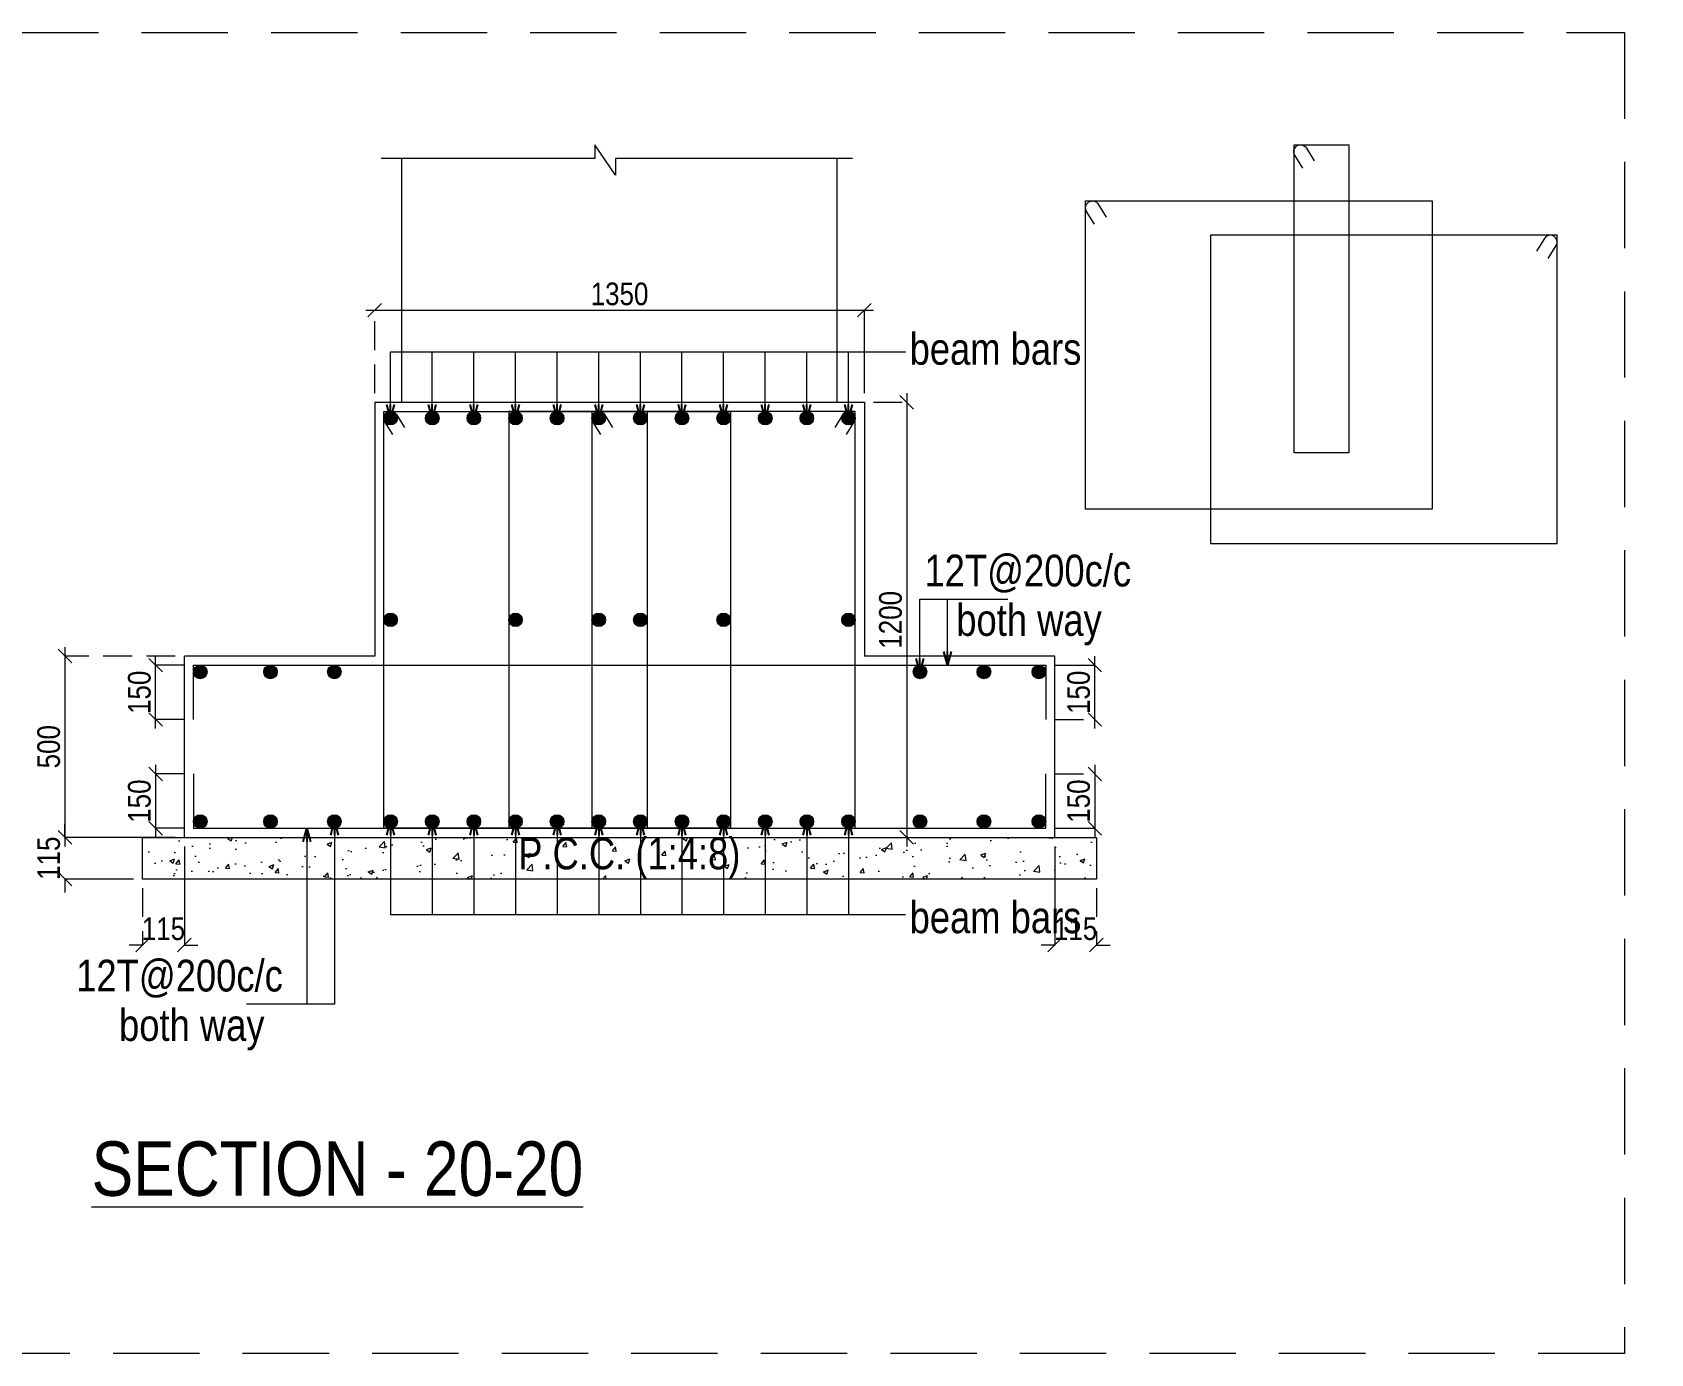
# Model space of a CAD drawing. Header units: millimetres. Extents: x 1112055 to 3390982, y -148532 to 766891.
# Drawn here: x 2367891 to 2385739, y 228514 to 243092 of the extents above; entities that cross this region are included whole.
import ezdxf

# ---------------------------------------------------------------- set-up
doc = ezdxf.new("R2010")
doc.units = ezdxf.units.MM
doc.header["$PDMODE"] = 35
doc.header["$PDSIZE"] = -25
doc.linetypes.add('Hidden', pattern=[9.524999999999999, 6.35, -3.175])
for name, color, linetype, lineweight in [('B FOOTING', 49, 'Continuous', 20), ('B HATCH', 250, 'Continuous', 0), ('B P.C.C', 251, 'Continuous', 0), ('B STEEL', 34, 'Continuous', 15), ('B STEEL TEXT', 7, 'Continuous', 15), ('B TITLE BLOCK', 250, 'Continuous', 0), ('B-COL NO', 7, 'Continuous', 5), ('B-ST DIM', 250, 'Continuous', 18)]:
    doc.layers.add(name, color=color, linetype=linetype, lineweight=lineweight)
doc.styles.add('ARIAL', font='arial.ttf')
doc.styles.add('Q1', font='g13f12d.shx', dxfattribs={"width": 0.8})
doc.styles.add('SWINC', font='swissc.ttf')
doc.dimstyles.new('BH-STD', dxfattribs={"dimscale": 0, "dimtxt": 230, "dimasz": 125, "dimexe": 0, "dimexo": 100, "dimgap": 50, "dimtad": 1, "dimdec": 0, "dimzin": 1, "dimdsep": 46, "dimtxsty": 'Q1', "dimblk": 'ARCHTICK', "dimcen": 1, "dimdle": 100, "dimclrd": 250, "dimclre": 250, "dimclrt": 256, "dimadec": 0, "dimazin": 0, "dimtfac": 1, "dimtdec": 0, "dimtix": 1, "dimtofl": 0, "dimtmove": 0, "dimatfit": 2, "dimfxl": 1, "dimtolj": 1, "dimtzin": 0, "dimlwd": 9, "dimlwe": 9, "dimarcsym": 0})
doc.dimstyles.new('DIM 1', dxfattribs={"dimscale": 0, "dimtxt": 230, "dimasz": 150, "dimexe": 0.18, "dimexo": 0.0625, "dimgap": 0.5, "dimtad": 1, "dimdec": 0, "dimzin": 0, "dimdsep": 46, "dimtxsty": 'ARIAL', "dimblk": 'OBLIQUE', "dimcen": 6, "dimse1": 1, "dimse2": 1, "dimclrd": 256, "dimclrt": 256, "dimadec": 0, "dimazin": 2, "dimtfac": 0.75, "dimtdec": 0, "dimtix": 1, "dimtofl": 0, "dimtmove": 1, "dimatfit": 3, "dimldrblk": 'OPEN30', "dimfxl": 0.18, "dimfrac": 1, "dimtolj": 1, "dimtzin": 0, "dimlwd": -1, "dimarcsym": 0})

# ---------------------------------------------------------------- blocks, each defined once
blk = doc.blocks.new('_Oblique')
at = {"color": 0, "linetype": 'ByBlock', "lineweight": -2}
blk.add_line((-0.5, -0.5), (0.5, 0.5), dxfattribs=at)
blk = doc.blocks.new('*D1462')
at = {"layer": 'B-ST DIM', "color": 7, "lineweight": 9, "ltscale": 50, "transparency": 16777216}
for p, q in [((2371567.368516371, 240026.745371641), (2377167.368516371, 240026.745371641)), ((2377067.368516371, 239110.2582691306), (2377067.368516371, 240026.745371641))]:
    blk.add_line(p, q, dxfattribs=at)
at = {"layer": 'B-ST DIM', "color": 7, "linetype": 'Hidden', "lineweight": 9, "ltscale": 50, "transparency": 16777216}
blk.add_line((2371667.368516371, 239110.2582691305), (2371667.368516371, 240026.745371641), dxfattribs=at)
at = {"layer": 'Defpoints', "color": 0, "ltscale": 50, "transparency": 16777216}
for p in [(2377067.368516371, 240026.745371641), (2371667.368516371, 239010.2582691305), (2377067.368516371, 239010.2582691306)]:
    blk.add_point(p, dxfattribs=at)
at = {"layer": 'B-ST DIM', "color": 7, "lineweight": 9, "ltscale": 50, "transparency": 16777216, "xscale": 150, "yscale": 150, "zscale": 150, "rotation": 180}
blk.add_blockref('_Oblique', (2371667.368516371, 240026.745371641), dxfattribs=at)
at = {"layer": 'B-ST DIM', "color": 7, "lineweight": 9, "ltscale": 50, "transparency": 16777216, "xscale": 150, "yscale": 150, "zscale": 150}
blk.add_blockref('_Oblique', (2377067.368516371, 240026.745371641), dxfattribs=at)
at = {"layer": 'B-ST DIM', "color": 7, "ltscale": 50, "transparency": 16777216, "insert": (2374367.368516371, 240205.0732937189), "char_height": 250, "attachment_point": 5, "style": 'SWINC'}
blk.add_mtext('\\A1;1350', dxfattribs=at)
blk = doc.blocks.new('_Open30')
at = {"color": 0, "linetype": 'ByBlock', "lineweight": -2}
for p, q in [((-1, 0.26794919), (0, 0)), ((0, 0), (-1, -0.26794919)), ((0, 0), (-1, 0))]:
    blk.add_line(p, q, dxfattribs=at)
blk = doc.blocks.new('*D1463')
at = {"layer": 'B-ST DIM', "color": 7, "lineweight": 9, "ltscale": 50, "transparency": 16777216}
for p, q in [((2369250.589950891, 235010.2582691307), (2369250.589950891, 234210.2582691307)), ((2369567.368516372, 234310.2582691307), (2369250.589950891, 234310.2582691307))]:
    blk.add_line(p, q, dxfattribs=at)
at = {"layer": 'B-ST DIM', "color": 7, "linetype": 'Hidden', "lineweight": 9, "ltscale": 50, "transparency": 16777216}
blk.add_line((2369567.368516372, 234910.2582691307), (2369250.589950891, 234910.2582691307), dxfattribs=at)
at = {"layer": 'Defpoints', "color": 0, "ltscale": 50, "transparency": 16777216}
for p in [(2369667.368516372, 234910.2582691307), (2369250.589950891, 234310.2582691307), (2369667.368516372, 234310.2582691307)]:
    blk.add_point(p, dxfattribs=at)
at = {"layer": 'B-ST DIM', "color": 7, "lineweight": 9, "ltscale": 50, "transparency": 16777216, "xscale": 150, "yscale": 150, "zscale": 150}
for p, rotation in [((2369250.589950891, 234910.2582691307), 90), ((2369250.589950891, 234310.2582691307), 270)]:
    blk.add_blockref('_Oblique', p, dxfattribs=dict(at, rotation=rotation))
at = {"layer": 'B-ST DIM', "color": 7, "ltscale": 50, "transparency": 16777216, "insert": (2369072.262028813, 234610.25826913), "char_height": 250, "attachment_point": 5, "rotation": 90, "style": 'SWINC'}
blk.add_mtext('\\A1;150', dxfattribs=at)
blk = doc.blocks.new('*D1456')
at = {"layer": 'B-ST DIM', "color": 7, "lineweight": 9, "ltscale": 50, "transparency": 16777216}
for p, q in [((2369567.368516371, 234110.2582691306), (2369567.368516371, 233022.3151850627)), ((2369107.368516371, 233022.3151850627), (2368957.368516371, 233022.3151850627)), ((2369567.368516371, 233022.3151850627), (2369717.368516371, 233022.3151850627))]:
    blk.add_line(p, q, dxfattribs=at)
at = {"layer": 'B-ST DIM', "color": 7, "linetype": 'Hidden', "lineweight": 9, "ltscale": 50, "transparency": 16777216}
blk.add_line((2369107.368516371, 233650.2582691306), (2369107.368516371, 233022.3151850627), dxfattribs=at)
at = {"layer": 'Defpoints', "color": 0, "ltscale": 50, "transparency": 16777216}
for p in [(2369567.368516371, 234210.2582691306), (2369107.368516371, 233750.2582691306), (2369567.368516371, 233022.3151850627)]:
    blk.add_point(p, dxfattribs=at)
at = {"layer": 'B-ST DIM', "color": 7, "lineweight": 9, "ltscale": 50, "transparency": 16777216, "xscale": 150, "yscale": 150, "zscale": 150}
blk.add_blockref('_Oblique', (2369107.368516371, 233022.3151850627), dxfattribs=at)
at = {"layer": 'B-ST DIM', "color": 7, "lineweight": 9, "ltscale": 50, "transparency": 16777216, "xscale": 150, "yscale": 150, "zscale": 150, "rotation": 180}
blk.add_blockref('_Oblique', (2369567.368516371, 233022.3151850627), dxfattribs=at)
at = {"layer": 'B-ST DIM', "color": 7, "ltscale": 50, "transparency": 16777216, "insert": (2369337.368516371, 233200.6431071406), "char_height": 250, "attachment_point": 5, "style": 'SWINC'}
blk.add_mtext('\\A1;115', dxfattribs=at)
blk = doc.blocks.new('*D1457')
at = {"layer": 'B-ST DIM', "color": 7, "lineweight": 9, "ltscale": 50, "transparency": 16777216}
for p, q in [((2368250.259241476, 234210.2582691307), (2368250.259241476, 234360.2582691307)), ((2369007.368516372, 233750.2582691307), (2368250.259241476, 233750.2582691307)), ((2368250.259241476, 233750.2582691307), (2368250.259241476, 233600.2582691307))]:
    blk.add_line(p, q, dxfattribs=at)
at = {"layer": 'B-ST DIM', "color": 7, "linetype": 'Hidden', "lineweight": 9, "ltscale": 50, "transparency": 16777216}
blk.add_line((2369007.368516372, 234210.2582691307), (2368250.259241476, 234210.2582691307), dxfattribs=at)
at = {"layer": 'Defpoints', "color": 0, "ltscale": 50, "transparency": 16777216}
for p in [(2369107.368516372, 234210.2582691307), (2368250.259241476, 233750.2582691307), (2369107.368516372, 233750.2582691307)]:
    blk.add_point(p, dxfattribs=at)
at = {"layer": 'B-ST DIM', "color": 7, "lineweight": 9, "ltscale": 50, "transparency": 16777216, "xscale": 150, "yscale": 150, "zscale": 150}
for p, rotation in [((2368250.259241476, 234210.2582691307), 270), ((2368250.259241476, 233750.2582691307), 90)]:
    blk.add_blockref('_Oblique', p, dxfattribs=dict(at, rotation=rotation))
at = {"layer": 'B-ST DIM', "color": 7, "ltscale": 50, "transparency": 16777216, "insert": (2368071.931319397, 233980.25826913), "char_height": 250, "attachment_point": 5, "rotation": 90, "style": 'SWINC'}
blk.add_mtext('\\A1;115', dxfattribs=at)
blk = doc.blocks.new('*D1458')
at = {"layer": 'B-ST DIM', "color": 7, "lineweight": 9, "ltscale": 50, "transparency": 16777216}
for p, q in [((2368250.259241479, 236310.2582691307), (2368250.259241479, 234110.2582691307)), ((2369467.368516372, 234210.2582691307), (2368250.259241479, 234210.2582691307))]:
    blk.add_line(p, q, dxfattribs=at)
at = {"layer": 'B-ST DIM', "color": 7, "linetype": 'Hidden', "lineweight": 9, "ltscale": 50, "transparency": 16777216}
blk.add_line((2369467.368516372, 236210.2582691307), (2368250.259241479, 236210.2582691307), dxfattribs=at)
at = {"layer": 'Defpoints', "color": 0, "ltscale": 50, "transparency": 16777216}
for p in [(2369567.368516372, 236210.2582691307), (2368250.259241479, 234210.2582691307), (2369567.368516372, 234210.2582691307)]:
    blk.add_point(p, dxfattribs=at)
at = {"layer": 'B-ST DIM', "color": 7, "lineweight": 9, "ltscale": 50, "transparency": 16777216, "xscale": 150, "yscale": 150, "zscale": 150}
for p, rotation in [((2368250.259241479, 236210.2582691307), 90), ((2368250.259241479, 234210.2582691307), 270)]:
    blk.add_blockref('_Oblique', p, dxfattribs=dict(at, rotation=rotation))
at = {"layer": 'B-ST DIM', "color": 7, "ltscale": 50, "transparency": 16777216, "insert": (2368072.093657063, 235210.25826913), "char_height": 250, "attachment_point": 5, "rotation": 90, "style": 'SWINC'}
blk.add_mtext('\\A1;500', dxfattribs=at)
blk = doc.blocks.new('*D1464')
at = {"layer": 'B-ST DIM', "color": 7, "lineweight": 9, "ltscale": 50, "transparency": 16777216}
for p, q in [((2369250.589950892, 235410.2582691307), (2369250.589950892, 236210.2582691307)), ((2369567.368516372, 236110.2582691307), (2369250.589950892, 236110.2582691307))]:
    blk.add_line(p, q, dxfattribs=at)
at = {"layer": 'B-ST DIM', "color": 7, "linetype": 'Hidden', "lineweight": 9, "ltscale": 50, "transparency": 16777216}
blk.add_line((2369567.368516372, 235510.2582691307), (2369250.589950892, 235510.2582691307), dxfattribs=at)
at = {"layer": 'Defpoints', "color": 0, "ltscale": 50, "transparency": 16777216}
for p in [(2369250.589950892, 236110.2582691307), (2369667.368516372, 236110.2582691307), (2369667.368516372, 235510.2582691307)]:
    blk.add_point(p, dxfattribs=at)
at = {"layer": 'B-ST DIM', "color": 7, "lineweight": 9, "ltscale": 50, "transparency": 16777216, "xscale": 150, "yscale": 150, "zscale": 150}
for p, rotation in [((2369250.589950892, 236110.2582691307), 90), ((2369250.589950892, 235510.2582691307), 270)]:
    blk.add_blockref('_Oblique', p, dxfattribs=dict(at, rotation=rotation))
at = {"layer": 'B-ST DIM', "color": 7, "ltscale": 50, "transparency": 16777216, "insert": (2369072.262028814, 235810.25826913), "char_height": 250, "attachment_point": 5, "rotation": 90, "style": 'SWINC'}
blk.add_mtext('\\A1;150', dxfattribs=at)
blk = doc.blocks.new('*D1459')
at = {"layer": 'B-ST DIM', "color": 7, "linetype": 'Hidden', "lineweight": 9, "ltscale": 50, "transparency": 16777216}
blk.add_line((2379167.368516372, 234910.2582691307), (2379609.595802344, 234910.2582691307), dxfattribs=at)
at = {"layer": 'B-ST DIM', "color": 7, "lineweight": 9, "ltscale": 50, "transparency": 16777216}
for p, q in [((2379609.595802344, 235010.2582691307), (2379609.595802344, 234210.2582691307)), ((2379167.368516372, 234310.2582691307), (2379609.595802344, 234310.2582691307))]:
    blk.add_line(p, q, dxfattribs=at)
at = {"layer": 'Defpoints', "color": 0, "ltscale": 50, "transparency": 16777216}
for p in [(2379067.368516372, 234910.2582691307), (2379067.368516372, 234310.2582691307), (2379609.595802344, 234310.2582691307)]:
    blk.add_point(p, dxfattribs=at)
at = {"layer": 'B-ST DIM', "color": 7, "lineweight": 9, "ltscale": 50, "transparency": 16777216, "xscale": 150, "yscale": 150, "zscale": 150}
for p, rotation in [((2379609.595802344, 234910.2582691307), 90), ((2379609.595802344, 234310.2582691307), 270)]:
    blk.add_blockref('_Oblique', p, dxfattribs=dict(at, rotation=rotation))
at = {"layer": 'B-ST DIM', "color": 7, "ltscale": 50, "transparency": 16777216, "insert": (2379431.267880266, 234610.25826913), "char_height": 250, "attachment_point": 5, "rotation": 90, "style": 'SWINC'}
blk.add_mtext('\\A1;150', dxfattribs=at)
blk = doc.blocks.new('*D1460')
at = {"layer": 'B-ST DIM', "color": 7, "lineweight": 9, "ltscale": 50, "transparency": 16777216}
for p, q in [((2379609.595802343, 235410.2582691307), (2379609.595802343, 236210.2582691307)), ((2379167.368516372, 236110.2582691307), (2379609.595802343, 236110.2582691307))]:
    blk.add_line(p, q, dxfattribs=at)
at = {"layer": 'B-ST DIM', "color": 7, "linetype": 'Hidden', "lineweight": 9, "ltscale": 50, "transparency": 16777216}
blk.add_line((2379167.368516372, 235510.2582691307), (2379609.595802343, 235510.2582691307), dxfattribs=at)
at = {"layer": 'Defpoints', "color": 0, "ltscale": 50, "transparency": 16777216}
for p in [(2379067.368516372, 236110.2582691307), (2379609.595802343, 236110.2582691307), (2379067.368516372, 235510.2582691307)]:
    blk.add_point(p, dxfattribs=at)
at = {"layer": 'B-ST DIM', "color": 7, "lineweight": 9, "ltscale": 50, "transparency": 16777216, "xscale": 150, "yscale": 150, "zscale": 150}
for p, rotation in [((2379609.595802343, 236110.2582691307), 90), ((2379609.595802343, 235510.2582691307), 270)]:
    blk.add_blockref('_Oblique', p, dxfattribs=dict(at, rotation=rotation))
at = {"layer": 'B-ST DIM', "color": 7, "ltscale": 50, "transparency": 16777216, "insert": (2379431.267880265, 235810.25826913), "char_height": 250, "attachment_point": 5, "rotation": 90, "style": 'SWINC'}
blk.add_mtext('\\A1;150', dxfattribs=at)
blk = doc.blocks.new('*D1461')
at = {"layer": 'B-ST DIM', "color": 7, "lineweight": 9, "ltscale": 50, "transparency": 16777216}
for p, q in [((2379167.368516371, 234110.2582691306), (2379167.368516371, 233022.3151850627)), ((2379167.368516371, 233022.3151850627), (2379017.368516371, 233022.3151850627)), ((2379627.368516371, 233022.3151850627), (2379777.368516371, 233022.3151850627))]:
    blk.add_line(p, q, dxfattribs=at)
at = {"layer": 'B-ST DIM', "color": 7, "linetype": 'Hidden', "lineweight": 9, "ltscale": 50, "transparency": 16777216}
blk.add_line((2379627.368516371, 233650.2582691306), (2379627.368516371, 233022.3151850627), dxfattribs=at)
at = {"layer": 'Defpoints', "color": 0, "ltscale": 50, "transparency": 16777216}
for p in [(2379167.368516371, 234210.2582691306), (2379627.368516371, 233750.2582691306), (2379167.368516371, 233022.3151850627)]:
    blk.add_point(p, dxfattribs=at)
at = {"layer": 'B-ST DIM', "color": 7, "lineweight": 9, "ltscale": 50, "transparency": 16777216, "xscale": 150, "yscale": 150, "zscale": 150}
blk.add_blockref('_Oblique', (2379167.368516371, 233022.3151850627), dxfattribs=at)
at = {"layer": 'B-ST DIM', "color": 7, "lineweight": 9, "ltscale": 50, "transparency": 16777216, "xscale": 150, "yscale": 150, "zscale": 150, "rotation": 180}
blk.add_blockref('_Oblique', (2379627.368516371, 233022.3151850627), dxfattribs=at)
at = {"layer": 'B-ST DIM', "color": 7, "ltscale": 50, "transparency": 16777216, "insert": (2379397.368516371, 233200.6431071406), "char_height": 250, "attachment_point": 5, "style": 'SWINC'}
blk.add_mtext('\\A1;115', dxfattribs=at)
blk = doc.blocks.new('*D1465')
at = {"layer": 'B-ST DIM', "color": 7, "linetype": 'Hidden', "lineweight": 9, "ltscale": 50, "transparency": 16777216}
blk.add_line((2377167.368516372, 239010.2582691307), (2377535.092572316, 239010.2582691307), dxfattribs=at)
at = {"layer": 'B-ST DIM', "color": 7, "lineweight": 9, "ltscale": 50, "transparency": 16777216}
for p, q in [((2377535.092572316, 239110.2582691307), (2377535.092572316, 234110.2582691307)), ((2376665.820528755, 234210.2582691307), (2377535.092572316, 234210.2582691307))]:
    blk.add_line(p, q, dxfattribs=at)
at = {"layer": 'Defpoints', "color": 0, "ltscale": 50, "transparency": 16777216}
for p in [(2377067.368516372, 239010.2582691307), (2376565.820528755, 234210.2582691307), (2377535.092572316, 234210.2582691307)]:
    blk.add_point(p, dxfattribs=at)
at = {"layer": 'B-ST DIM', "color": 7, "lineweight": 9, "ltscale": 50, "transparency": 16777216, "xscale": 150, "yscale": 150, "zscale": 150}
for p, rotation in [((2377535.092572316, 239010.2582691307), 90), ((2377535.092572316, 234210.2582691307), 270)]:
    blk.add_blockref('_Oblique', p, dxfattribs=dict(at, rotation=rotation))
at = {"layer": 'B-ST DIM', "color": 7, "ltscale": 50, "transparency": 16777216, "insert": (2377356.602312576, 236610.2582691306), "char_height": 250, "attachment_point": 5, "rotation": 90, "style": 'SWINC'}
blk.add_mtext('\\A1;1200', dxfattribs=at)

msp = doc.modelspace()

# ---------------------------------------------------------------- hatches: boundary and pattern name
at = {"layer": 'B HATCH', "lineweight": 0}
h = msp.add_hatch(dxfattribs=at)
h.set_pattern_fill('AR-CONC', color=250, scale=3, style=0)
h.set_pattern_definition([(49.99999999999999, (846236.4336138768, -285836.0733404538), (546.554006988012, -47.81725661670926), [57.15000000000001, -628.6500000000001]), (355, (846236.4336138768, -285836.0733404538), (-105.730264274908, 573.1705357171054), [45.72, -502.92175251]), (100.4514447, (846281.9796348768, -285840.0581009538), (440.8237412710598, 525.3532557365853), [48.57002639999999, -534.2707337999998]), (46.18420000000001, (846236.4336138768, -285683.6733404538), (813.2371226763897, -126.1269837981814), [85.725, -942.9749999999999]), (96.63555760999992, (846304.2033138769, -285694.1838404539), (712.212402154509, 742.2783737931645), [72.85506942, -801.4068244800001]), (351.1841511700001, (846236.4336138768, -285683.6733404538), (712.2124021949311, 742.278373756598), [68.57990121, -754.37919576]), (21, (846312.6336138768, -285721.7733404539), (454.8431738073974, -306.7955945612628), [57.15000000000001, -628.6500000000001]), (326.0000000000001, (846312.6336138768, -285721.7733404539), (185.4060850429412, 552.5638983669578), [45.72, -502.92]), (71.45144499999999, (846350.5372116768, -285747.3396401539), (640.2492578361484, 245.7683066577157), [48.5700264, -534.2698128]), (37.50000000000001, (846236.4336138768, -285836.0733404538), (9.26580975177545, 253.6651166194593), [0, -496.824, 0, -510.54, 0, -504.825]), (7.499999999999999, (846236.4336138768, -285836.0733404538), (200.4589875309172, 300.5417244543585), [0, -291.0839999999999, 0, -485.394, 0, -192.405]), (327.5, (846066.5076138768, -285836.0733404538), (406.7717855006142, -17.18623197802033), [0, -190.5, 0, -594.36, 0, -788.67]), (317.5, (845990.3076138769, -285836.0733404538), (444.3875441580541, 76.27947309999908), [0, -247.65, 0, -394.716, 0, -560.0699999999999])])
h.paths.add_polyline_path([(2379627.368516371, 233750.2582691306), (2379627.368516371, 234210.2582691306), (2369107.368516371, 234210.2582691306), (2369107.368516371, 233750.2582691306)])
at = {"layer": 'B STEEL'}
h = msp.add_hatch(color=256, dxfattribs=at)
h.dxf.hatch_style = 1
edge = h.paths.add_edge_path()
edge.add_arc((2371842.368516371, 238835.2582691305), 75, 0, 360)
h = msp.add_hatch(color=256, dxfattribs=at)
h.dxf.hatch_style = 1
edge = h.paths.add_edge_path()
edge.add_arc((2372301.459425461, 238835.2582691305), 75, 0, 360)
h = msp.add_hatch(color=256, dxfattribs=at)
h.dxf.hatch_style = 1
edge = h.paths.add_edge_path()
edge.add_arc((2372760.550334552, 238835.2582691305), 75, 0, 360)
h = msp.add_hatch(color=256, dxfattribs=at)
h.dxf.hatch_style = 1
edge = h.paths.add_edge_path()
edge.add_arc((2373219.641243644, 238835.2582691305), 75, 0, 360)
h = msp.add_hatch(color=256, dxfattribs=at)
h.dxf.hatch_style = 1
edge = h.paths.add_edge_path()
edge.add_arc((2373678.732152734, 238835.2582691305), 75, 0, 360)
h = msp.add_hatch(color=256, dxfattribs=at)
h.dxf.hatch_style = 1
edge = h.paths.add_edge_path()
edge.add_arc((2374137.823061825, 238835.2582691305), 75, 0, 360)
h = msp.add_hatch(color=256, dxfattribs=at)
h.dxf.hatch_style = 1
edge = h.paths.add_edge_path()
edge.add_arc((2374596.913970916, 238835.2582691305), 75, 0, 360)
h = msp.add_hatch(color=256, dxfattribs=at)
h.dxf.hatch_style = 1
edge = h.paths.add_edge_path()
edge.add_arc((2375056.004880007, 238835.2582691305), 75, 0, 360)
h = msp.add_hatch(color=256, dxfattribs=at)
h.dxf.hatch_style = 1
edge = h.paths.add_edge_path()
edge.add_arc((2375515.095789098, 238835.2582691305), 75, 0, 360)
h = msp.add_hatch(color=256, dxfattribs=at)
h.dxf.hatch_style = 1
edge = h.paths.add_edge_path()
edge.add_arc((2375974.186698189, 238835.2582691305), 75, 0, 360)
h = msp.add_hatch(color=256, dxfattribs=at)
h.dxf.hatch_style = 1
edge = h.paths.add_edge_path()
edge.add_arc((2376433.27760728, 238835.2582691305), 75, 0, 360)
h = msp.add_hatch(color=256, dxfattribs=at)
h.dxf.hatch_style = 1
edge = h.paths.add_edge_path()
edge.add_arc((2376892.368516371, 238835.2582691305), 75, 0, 360)
h = msp.add_hatch(color=256, dxfattribs=at)
h.dxf.hatch_style = 1
edge = h.paths.add_edge_path()
edge.add_arc((2371842.368516371, 236610.2582691306), 75, 0, 360)
h = msp.add_hatch(color=256, dxfattribs=at)
h.dxf.hatch_style = 1
edge = h.paths.add_edge_path()
edge.add_arc((2373219.641243644, 236610.2582691306), 75, 0, 360)
h = msp.add_hatch(color=256, dxfattribs=at)
h.dxf.hatch_style = 1
edge = h.paths.add_edge_path()
edge.add_arc((2374137.823061825, 236610.2582691306), 75, 0, 360)
h = msp.add_hatch(color=256, dxfattribs=at)
h.dxf.hatch_style = 1
edge = h.paths.add_edge_path()
edge.add_arc((2374596.913970916, 236610.2582691306), 75, 0, 360)
h = msp.add_hatch(color=256, dxfattribs=at)
h.dxf.hatch_style = 1
edge = h.paths.add_edge_path()
edge.add_arc((2375515.095789098, 236610.2582691306), 75, 0, 360)
h = msp.add_hatch(color=256, dxfattribs=at)
h.dxf.hatch_style = 1
edge = h.paths.add_edge_path()
edge.add_arc((2376892.368516371, 236610.2582691306), 75, 0, 360)
h = msp.add_hatch(color=256, dxfattribs=at)
h.dxf.hatch_style = 1
edge = h.paths.add_edge_path()
edge.add_arc((2369742.368516371, 236035.2582691306), 75, 0, 360)
h = msp.add_hatch(color=256, dxfattribs=at)
h.dxf.hatch_style = 1
edge = h.paths.add_edge_path()
edge.add_arc((2370517.254523985, 236035.2582691306), 75, 0, 360)
h = msp.add_hatch(color=256, dxfattribs=at)
h.dxf.hatch_style = 1
edge = h.paths.add_edge_path()
edge.add_arc((2371222.353298735, 236035.2582691306), 75, 0, 360)
h = msp.add_hatch(color=256, dxfattribs=at)
h.dxf.hatch_style = 1
edge = h.paths.add_edge_path()
edge.add_arc((2377680.459437395, 236035.2582691306), 75, 0, 360)
h = msp.add_hatch(color=256, dxfattribs=at)
h.dxf.hatch_style = 1
edge = h.paths.add_edge_path()
edge.add_arc((2378385.558212145, 236035.2582691306), 75, 0, 360)
h = msp.add_hatch(color=256, dxfattribs=at)
h.dxf.hatch_style = 1
edge = h.paths.add_edge_path()
edge.add_arc((2378992.368516371, 236035.2582691306), 75, 0, 360)
h = msp.add_hatch(color=256, dxfattribs=at)
h.dxf.hatch_style = 1
edge = h.paths.add_edge_path()
edge.add_arc((2369742.368516371, 234385.2582691306), 75, 0, 360)
h = msp.add_hatch(color=256, dxfattribs=at)
h.dxf.hatch_style = 1
edge = h.paths.add_edge_path()
edge.add_arc((2370517.254523985, 234385.2582691306), 75, 0, 360)
h = msp.add_hatch(color=256, dxfattribs=at)
h.dxf.hatch_style = 1
edge = h.paths.add_edge_path()
edge.add_arc((2371222.353298735, 234385.2582691306), 75, 0, 360)
h = msp.add_hatch(color=256, dxfattribs=at)
h.dxf.hatch_style = 1
edge = h.paths.add_edge_path()
edge.add_arc((2371842.368516371, 234385.2582691307), 75, 0, 360)
h = msp.add_hatch(color=256, dxfattribs=at)
h.dxf.hatch_style = 1
edge = h.paths.add_edge_path()
edge.add_arc((2372301.459425461, 234385.2582691307), 75, 0, 360)
h = msp.add_hatch(color=256, dxfattribs=at)
h.dxf.hatch_style = 1
edge = h.paths.add_edge_path()
edge.add_arc((2372760.550334552, 234385.2582691307), 75, 0, 360)
h = msp.add_hatch(color=256, dxfattribs=at)
h.dxf.hatch_style = 1
edge = h.paths.add_edge_path()
edge.add_arc((2373219.641243644, 234385.2582691307), 75, 0, 360)
h = msp.add_hatch(color=256, dxfattribs=at)
h.dxf.hatch_style = 1
edge = h.paths.add_edge_path()
edge.add_arc((2373678.732152734, 234385.2582691307), 75, 0, 360)
h = msp.add_hatch(color=256, dxfattribs=at)
h.dxf.hatch_style = 1
edge = h.paths.add_edge_path()
edge.add_arc((2374137.823061825, 234385.2582691307), 75, 0, 360)
h = msp.add_hatch(color=256, dxfattribs=at)
h.dxf.hatch_style = 1
edge = h.paths.add_edge_path()
edge.add_arc((2374596.913970916, 234385.2582691307), 75, 0, 360)
h = msp.add_hatch(color=256, dxfattribs=at)
h.dxf.hatch_style = 1
edge = h.paths.add_edge_path()
edge.add_arc((2375056.004880007, 234385.2582691307), 75, 0, 360)
h = msp.add_hatch(color=256, dxfattribs=at)
h.dxf.hatch_style = 1
edge = h.paths.add_edge_path()
edge.add_arc((2375515.095789098, 234385.2582691307), 75, 0, 360)
h = msp.add_hatch(color=256, dxfattribs=at)
h.dxf.hatch_style = 1
edge = h.paths.add_edge_path()
edge.add_arc((2375974.186698189, 234385.2582691307), 75, 0, 360)
h = msp.add_hatch(color=256, dxfattribs=at)
h.dxf.hatch_style = 1
edge = h.paths.add_edge_path()
edge.add_arc((2376433.27760728, 234385.2582691307), 75, 0, 360)
h = msp.add_hatch(color=256, dxfattribs=at)
h.dxf.hatch_style = 1
edge = h.paths.add_edge_path()
edge.add_arc((2376892.368516371, 234385.2582691307), 75, 0, 360)
h = msp.add_hatch(color=256, dxfattribs=at)
h.dxf.hatch_style = 1
edge = h.paths.add_edge_path()
edge.add_arc((2377680.459437395, 234385.2582691306), 75, 0, 360)
h = msp.add_hatch(color=256, dxfattribs=at)
h.dxf.hatch_style = 1
edge = h.paths.add_edge_path()
edge.add_arc((2378385.558212145, 234385.2582691306), 75, 0, 360)
h = msp.add_hatch(color=256, dxfattribs=at)
h.dxf.hatch_style = 1
edge = h.paths.add_edge_path()
edge.add_arc((2378992.368516371, 234385.2582691306), 75, 0, 360)

# ---------------------------------------------------------------- linework, layer by layer
at = {"layer": 'B FOOTING', "color": 1, "lineweight": 13, "ltscale": 10}
for p, q in [((2371967.368516371, 239010.2582691306), (2371967.368516371, 241702.2128105251)), ((2376767.368516371, 239010.2582691306), (2376767.368516371, 241702.2128105251))]:
    msp.add_line(p, q, dxfattribs=at)
at = {"layer": 'B FOOTING'}
for p, q in [((2371667.368516371, 239010.2582691306), (2371667.368516371, 236210.2582691306)), ((2371667.368516371, 239010.2582691306), (2377067.368516371, 239010.2582691306)), ((2377067.368516371, 239010.2582691306), (2377067.368516371, 236210.2582691306)), ((2369567.368516371, 234210.2582691306), (2369567.368516371, 236210.2582691306)), ((2371667.368516371, 236210.2582691306), (2369567.368516371, 236210.2582691306)), ((2379167.368516371, 236210.2582691306), (2377067.368516371, 236210.2582691306)), ((2379167.368516371, 234210.2582691306), (2379167.368516371, 236210.2582691306))]:
    msp.add_line(p, q, dxfattribs=at)
at = {"layer": 'B FOOTING', "color": 1, "lineweight": 13, "ltscale": 10}
msp.add_lwpolyline([(2376935.57984017, 241702.2128105251), (2374321.949217496, 241702.2128105251), (2374321.949217496, 241516.8898476065), (2374093.5714715, 241850.8472720691), (2374093.5714715, 241702.2128105251), (2371737.009546774, 241702.2128105251)], dxfattribs=at)
at = {"layer": 'B FOOTING'}
msp.add_lwpolyline([(2369107.368516371, 234210.2582691306), (2379627.368516371, 234210.2582691306), (2379627.368516371, 233750.2582691306), (2369107.368516371, 233750.2582691306)], close=True, dxfattribs=at)
at = {"layer": 'B P.C.C', "color": 250, "linetype": 'Hidden', "lineweight": 0, "ltscale": 150}
msp.add_lwpolyline([(2324804.805804729, 243092.2373437155), (2385450.48798982, 243092.2373437155), (2385450.48798982, 228513.7800832202), (2324804.805804729, 228513.7800832202)], close=True, dxfattribs=at)
at = {"layer": 'B STEEL', "color": 34, "lineweight": 9, "ltscale": 0.5}
for points in [[(2381901.964479189, 241594.6482818594), (2381814.373888453, 241736.9662545878, -0.999999999999545), (2381942.118509204, 241815.5875740187), (2382029.709099941, 241673.269601298)], [(2379606.509933735, 240975.0912606639), (2379518.919342998, 241117.4092333923, -0.999999999999545), (2379646.66396375, 241196.0305528232), (2379734.254554486, 241053.7125801024)], [(2384609.073373013, 240597.5937405093), (2384696.66396375, 240739.9117132377, 0.999999999999545), (2384568.919342998, 240818.5330326686), (2384481.328752261, 240676.2150599479)], [(2371866.086796732, 238653.6296366867), (2371778.496205995, 238795.9476094151, -0.999999999999545), (2371906.240826746, 238874.568928846), (2371993.831417483, 238732.2509561253)], [(2374161.541342186, 238653.6296366867), (2374073.950751449, 238795.9476094151, -0.999999999999545), (2374201.695372201, 238874.568928846), (2374289.285962938, 238732.2509561252)], [(2376868.65023601, 238653.6296366867), (2376956.240826746, 238795.9476094151, 0.999999999999545), (2376828.496205995, 238874.568928846), (2376740.905615258, 238732.2509561253)]]:
    msp.add_lwpolyline(points, format="xyb", dxfattribs=at)
at = {"layer": 'B STEEL'}
for points in [[(2381806.637112341, 241851.2769143033), (2382412.337107919, 241851.2769143033), (2382412.337107919, 238451.2769143034), (2381806.637112341, 238451.2769143034)], [(2379507.791653374, 241231.7198931077), (2383330.518926101, 241231.7198931077), (2383330.518926101, 237831.7198931078), (2379507.791653374, 237831.7198931078)], [(2384707.791653374, 240854.2223729531), (2380885.064380647, 240854.2223729531), (2380885.064380647, 237454.2223729532), (2384707.791653374, 237454.2223729532)], [(2371767.368516371, 238910.2582691305), (2375590.095789098, 238910.2582691305), (2375590.095789098, 234310.2582691306), (2371767.368516371, 234310.2582691306)], [(2376967.368516371, 238910.2582691305), (2373144.641243644, 238910.2582691305), (2373144.641243644, 234310.2582691306), (2376967.368516371, 234310.2582691306)], [(2374066.213975338, 238910.2582691305), (2374671.913970916, 238910.2582691305), (2374671.913970916, 234310.2582691306), (2374066.213975338, 234310.2582691306)]]:
    msp.add_lwpolyline(points, close=True, dxfattribs=at)
for points in [[(2369667.368516371, 235510.2582691306), (2369667.368516371, 236110.2582691306), (2379067.368516371, 236110.2582691306), (2379067.368516371, 235510.2582691306)], [(2369667.368516371, 234910.2582691306), (2369667.368516371, 234310.2582691306), (2379067.368516371, 234310.2582691306), (2379067.368516371, 234910.2582691306)]]:
    msp.add_lwpolyline(points, dxfattribs=at)
for centre in [(2371842.368516371, 238835.2582691305), (2372301.459425461, 238835.2582691305), (2372760.550334552, 238835.2582691305), (2373219.641243644, 238835.2582691305), (2373678.732152734, 238835.2582691305), (2374137.823061825, 238835.2582691305), (2374596.913970916, 238835.2582691305), (2375056.004880007, 238835.2582691305), (2375515.095789098, 238835.2582691305), (2375974.186698189, 238835.2582691305), (2376433.27760728, 238835.2582691305), (2376892.368516371, 238835.2582691305), (2371842.368516371, 236610.2582691306), (2373219.641243644, 236610.2582691306), (2374137.823061825, 236610.2582691306), (2374596.913970916, 236610.2582691306), (2375515.095789098, 236610.2582691306), (2376892.368516371, 236610.2582691306), (2369742.368516371, 236035.2582691306), (2370517.254523985, 236035.2582691306), (2371222.353298735, 236035.2582691306), (2377680.459437395, 236035.2582691306), (2378385.558212145, 236035.2582691306), (2378992.368516371, 236035.2582691306), (2369742.368516371, 234385.2582691306), (2370517.254523985, 234385.2582691306), (2371222.353298735, 234385.2582691306), (2371842.368516371, 234385.2582691307), (2372301.459425461, 234385.2582691307), (2372760.550334552, 234385.2582691307), (2373219.641243644, 234385.2582691307), (2373678.732152734, 234385.2582691307), (2374137.823061825, 234385.2582691307), (2374596.913970916, 234385.2582691307), (2375056.004880007, 234385.2582691307), (2375515.095789098, 234385.2582691307), (2375974.186698189, 234385.2582691307), (2376433.27760728, 234385.2582691307), (2376892.368516371, 234385.2582691307), (2377680.459437395, 234385.2582691306), (2378385.558212145, 234385.2582691306), (2378992.368516371, 234385.2582691306)]:
    msp.add_circle(centre, 75, dxfattribs=at)

# ---------------------------------------------------------------- texts
at = {"layer": 'B STEEL TEXT', "lineweight": 9, "style": 'SWINC'}
for s, p in [('beam bars', (2377566.732589732, 239425.169785206)), ('12T@200c/c', (2377730.295099726, 236979.0259239807)), ('both way', (2378081.366112036, 236433.5348740235)), ('P.C.C. (1:4:8)', (2373249.629577534, 233857.6427047281)), ('beam bars', (2377566.732589732, 233153.1001720325)), ('12T@200c/c', (2368374.757288544, 232509.976521918)), ('both way', (2368847.2233073, 231964.4854719607))]:
    msp.add_text(s, height=350, dxfattribs=at).set_placement(p)
at = {"layer": 'B TITLE BLOCK', "color": 251, "lineweight": 0, "char_height": 464.2767183330583, "attachment_point": 2, "style": 'SWINC'}
for insert in [(2828721.504833134, 232199.8491539389), (2942483.420667095, 232199.8491539389)]:
    msp.add_mtext_dynamic_manual_height_columns('\\pxsm1,qj;{\\fBankGothic Lt BT|b0|i0|c0|p34;BHOOMI\\P\\ps*,q*;\\fGost|b0|i0|c0|p2;\\H0.8x;- CONSULTANTS -\\C1; }', width=1213989.135503311, gutter_width=0, heights=[170761.4452593488], dxfattribs=dict(at, insert=insert))
at = {"layer": 'B-COL NO', "color": 3, "lineweight": 15, "style": 'SWINC'}
msp.add_text('%%USECTION - 20-20', height=600, dxfattribs=at).set_placement((2368544.544129763, 230255.2497925724))

# ---------------------------------------------------------------- dimensions: what is measured, and where the dimension line sits
at = {"layer": 'B-ST DIM', "ltscale": 50}
for base, p1, p2, picture, middle in [((2377067.368516371, 240026.745371641), (2371667.368516371, 239010.2582691305), (2377067.368516371, 239010.2582691306), '*D1462', (2374367.368516371, 240205.0732937189)), ((2369567.368516371, 233022.3151850627), (2369107.368516371, 233750.2582691306), (2369567.368516371, 234210.2582691306), '*D1456', (2369337.368516371, 233200.6431071406))]:
    dim = msp.add_linear_dim(base=base, p1=p1, p2=p2, dimstyle='BH-STD', override={"dimscale": 1, "dimtxt": 250, "dimasz": 150, "dimlfac": 0.25, "dimtxsty": 'SWINC', "dimblk1": 'Oblique', "dimblk2": 'Oblique', "dimsah": 1, "dimclrd": 7, "dimclre": 7, "dimclrt": 7}, dxfattribs=at)
    dim.commit()
    dim.dimension.update_dxf_attribs({"geometry": picture, "text_midpoint": middle})
dim = msp.add_linear_dim(base=(2377535.092572316, 234210.2582691307), p1=(2377067.368516371, 239010.2582691306), p2=(2376565.820528754, 234210.2582691306), angle=90, dimstyle='BH-STD', override={"dimscale": 1, "dimtxt": 250, "dimasz": 150, "dimlfac": 0.25, "dimtxsty": 'SWINC', "dimblk1": 'Oblique', "dimblk2": 'Oblique', "dimsah": 1, "dimclrd": 7, "dimclre": 7, "dimclrt": 7}, dxfattribs=at)
dim.commit()
dim.dimension.update_dxf_attribs({"geometry": '*D1465', "text_midpoint": (2377535.092572316, 236610.2582691306), "dimtype": 128})
for base, p1, p2, angle, picture, middle in [((2368250.259241479, 234210.2582691307), (2369567.368516371, 236210.2582691305), (2369567.368516371, 234210.2582691306), 90, '*D1458', (2368072.093657063, 235210.25826913)), ((2369250.589950892, 236110.2582691307), (2369667.368516371, 235510.2582691306), (2369667.368516371, 236110.2582691306), 90, '*D1464', (2369072.262028814, 235810.25826913)), ((2379609.595802343, 236110.2582691307), (2379067.368516371, 235510.2582691306), (2379067.368516371, 236110.2582691306), 90, '*D1460', (2379431.267880265, 235810.25826913)), ((2369250.589950891, 234310.2582691307), (2369667.368516371, 234910.2582691306), (2369667.368516371, 234310.2582691306), 270, '*D1463', (2369072.262028813, 234610.25826913)), ((2379609.595802344, 234310.2582691307), (2379067.368516371, 234910.2582691306), (2379067.368516371, 234310.2582691306), 270, '*D1459', (2379431.267880266, 234610.25826913)), ((2368250.259241476, 233750.2582691307), (2369107.368516371, 234210.2582691306), (2369107.368516371, 233750.2582691306), 90, '*D1457', (2368071.931319397, 233980.25826913)), ((2379167.368516371, 233022.3151850627), (2379627.368516371, 233750.2582691306), (2379167.368516371, 234210.2582691306), 180, '*D1461', (2379397.368516371, 233200.6431071406))]:
    dim = msp.add_linear_dim(base=base, p1=p1, p2=p2, angle=angle, dimstyle='BH-STD', override={"dimscale": 1, "dimtxt": 250, "dimasz": 150, "dimlfac": 0.25, "dimtxsty": 'SWINC', "dimblk1": 'Oblique', "dimblk2": 'Oblique', "dimsah": 1, "dimclrd": 7, "dimclre": 7, "dimclrt": 7}, dxfattribs=at)
    dim.commit()
    dim.dimension.update_dxf_attribs({"geometry": picture, "text_midpoint": middle})

# ---------------------------------------------------------------- leaders
at = {"layer": 'B STEEL TEXT', "lineweight": 5}
for points in [[(2371842.368516371, 238835.2582691305), (2371842.36851637, 239567.5137003907), (2377519.439500097, 239567.5137003907)], [(2372301.459425461, 238835.2582691305), (2372301.459425461, 239567.5137003907), (2377519.439500097, 239567.5137003907)], [(2372760.550334552, 238835.2582691305), (2372760.550334552, 239567.5137003907), (2377519.439500097, 239567.5137003907)], [(2373219.641243644, 238835.2582691305), (2373219.641243643, 239567.5137003907), (2377519.439500097, 239567.5137003907)], [(2373678.732152734, 238835.2582691305), (2373678.732152734, 239567.5137003907), (2377519.439500097, 239567.5137003907)], [(2374137.823061826, 238835.2582691305), (2374137.823061825, 239567.5137003907), (2377519.439500097, 239567.5137003907)], [(2374596.913970916, 238835.2582691306), (2374596.913970916, 239567.5137003908), (2377519.439500097, 239567.5137003907)], [(2375056.004880007, 238835.2582691306), (2375056.004880006, 239567.5137003908), (2377519.439500097, 239567.5137003907)], [(2375515.095789098, 238835.2582691306), (2375515.095789097, 239567.5137003908), (2377519.439500097, 239567.5137003907)], [(2375974.186698189, 238835.2582691306), (2375974.186698189, 239567.5137003908), (2377519.439500097, 239567.5137003907)], [(2376433.27760728, 238835.2582691306), (2376433.277607279, 239567.5137003908), (2377519.439500097, 239567.5137003907)], [(2376892.368516371, 238835.2582691305), (2376892.36851637, 239567.5137003907), (2377519.439500097, 239567.5137003907)], [(2377680.459437395, 236035.2582691306), (2377680.459437395, 236839.4915396728), (2378649.118635068, 236839.4915396728)], [(2377984.629314865, 236110.2582691306), (2377984.629314865, 236839.4915396728), (2378649.118635068, 236839.4915396728)], [(2371222.353298735, 234385.2582691306), (2371222.353298735, 232370.44213761), (2370253.694101062, 232370.44213761)], [(2371842.368516371, 234385.2582691307), (2371842.36851637, 233360.7562568479), (2377519.439500097, 233360.7562568479)], [(2372301.459425461, 234385.2582691307), (2372301.459425461, 233360.7562568479), (2377519.439500097, 233360.7562568479)], [(2372760.550334552, 234385.2582691307), (2372760.550334552, 233360.7562568479), (2377519.439500097, 233360.7562568479)], [(2373219.641243644, 234385.2582691307), (2373219.641243643, 233360.7562568479), (2377519.439500097, 233360.7562568479)], [(2373678.732152734, 234385.2582691307), (2373678.732152734, 233360.7562568479), (2377519.439500097, 233360.7562568479)], [(2374137.823061826, 234385.2582691307), (2374137.823061825, 233360.7562568479), (2377519.439500097, 233360.7562568479)], [(2374596.913970916, 234385.2582691306), (2374596.913970916, 233360.7562568478), (2377519.439500097, 233360.7562568479)], [(2375056.004880007, 234385.2582691306), (2375056.004880006, 233360.7562568478), (2377519.439500097, 233360.7562568479)], [(2375515.095789098, 234385.2582691306), (2375515.095789097, 233360.7562568478), (2377519.439500097, 233360.7562568479)], [(2375974.186698189, 234385.2582691306), (2375974.186698189, 233360.7562568478), (2377519.439500097, 233360.7562568479)], [(2376433.27760728, 234385.2582691306), (2376433.277607279, 233360.7562568478), (2377519.439500097, 233360.7562568479)], [(2376892.368516371, 234385.2582691307), (2376892.36851637, 233360.7562568479), (2377519.439500097, 233360.7562568479)], [(2370918.183421264, 234310.2582691306), (2370918.183421264, 232370.44213761), (2370253.694101062, 232370.44213761)]]:
    msp.add_leader(points, dimstyle='DIM 1', override={"dimscale": 1, "dimtad": 0, "dimtxsty": 'SWINC', "dimfxlon": 1, "dimlwd": 5, "dimarcsym": 2}, dxfattribs=at)

doc.saveas('drawing.dxf')
